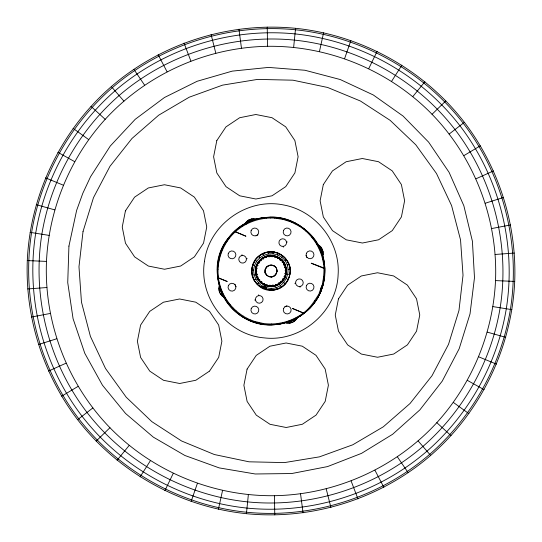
<?xml version="1.0" encoding="UTF-8"?>
<svg xmlns="http://www.w3.org/2000/svg" width="542" height="542" viewBox="0 0 542 542"><rect width="100%" height="100%" fill="white"/><g stroke="black" fill="none" stroke-linecap="round" stroke-linejoin="round"><path stroke-width="0.81" d="M280.146 259.923L282.064 260.485L282.267 262.335L283.879 262.884L285.099 264.428L285.099 266.908L286.135 268.995L286.366 273.453L285.553 275.478L284.137 276.427C285.417 279.557 281.671 283.818 278.439 283.114C277.592 286.806 272.66 285.919 269.862 286.515L265.533 285.092L265.776 285.654C285.709 292.802 295.322 260.973 274.747 255.899C265.099 252.118 250.567 265.336 257.186 274.333C255.248 278.906 260.987 283.012 264.354 285.065L267.491 285.255M283.561 262.768L284.008 262.463L283.825 264.869C288.432 267.206 285.776 273.927 284.97 277.843L282.721 279.042L282.619 280.905L280.79 281.298L280.37 283.039L278.744 284.496L271.501 286.244L269.896 285.173L268.324 286.02L265.776 285.654L265.113 287.253L264.103 287.687C256.908 282.91 251.468 274.34 254.611 265.505C257.619 256.298 268.676 251.258 277.599 255.025C297.992 263.175 285.648 294.963 265.113 287.253L266.149 289.584L267.463 289.74M255.621 270.729L255.648 269.178M277.721 284.658L276.013 284.462L274.489 285.851L272.87 285.092L271.888 286.535L271.163 286.176L269.862 286.515L269.896 285.173M303.385 312.958L303.777 313.635L303.31 313.025L292.517 308.473L303.385 312.958C311.149 307.51 315.444 299.008 320.701 291.535C322.666 284.028 324.089 276.251 323.94 268.446L311.223 263.195L324.712 268.243C323.527 219.842 258.155 198.812 228.968 237.443C198.907 272.253 230.309 330.525 275.919 324.556C296.183 322.876 314.658 308.669 321.494 289.516C335.566 254.205 304.184 212.755 266.081 217.444C217.796 220.797 199.531 286.569 239.164 314.346C270.492 338.974 321.216 317.009 324.238 277.267M320.701 291.535L321.216 287.538L321.406 289.489L322.815 285.397L324.455 276.894L324.712 268.243L323.94 268.446M286.19 272.003L286.406 268.846L285.404 266.068L284.814 267.667L286.135 269.083L285.207 270.614L286.217 272.098L284.977 273.575L285.641 275.322L284.367 278.344L282.721 279.042M246.014 224.158L245.025 223.589C246.861 220.567 250.275 218.717 253.805 218.839L253.717 220.547L251.576 220.73L248.405 222.335M257.071 283.967C251.027 278.087 250.214 267.457 254.943 260.858C239.489 286.677 283.1 303.927 289.875 274.57C293.947 257.619 271.291 244.53 258.615 256.319C244.747 266.888 253.9 291.379 271.346 290.207C284.394 290.343 293.656 275.844 288.981 264.245L287.179 264.916M264.93 284.841L264.354 285.065C260.309 282.111 253.439 276.718 256.793 271.386L255.783 269.814L256.271 265.987L257.863 265.573L257.104 264.001L259.279 262.958L259.333 261.169L261.603 258.595L264.503 257.199L266.244 257.606C267.741 254.239 271.962 256.237 274.747 255.899L278.561 258.426L279.001 257.66L276.745 256.867L275.024 257.369L273.771 255.987L272.104 256.827L270.587 255.743L269.13 256.908L267.511 256.149L265.648 256.393L264.279 257.342L263.561 258.886L261.698 258.9L261.21 260.702L259.449 261.034L258.385 261.894L257.531 263.9L257.863 265.573L256.359 266.678L256.833 268.615M235.411 231.712L245.939 236.217L235.303 231.827L234.896 231.136L235.411 231.712C246.068 222.2 260.431 217.227 274.686 218.114L274.74 217.349M256.393 266.596L257.023 268.425L255.451 270.519L255.987 275.092L257.843 279.306L260.851 282.795L262.443 283.629L264.232 283.5L264.977 284.929M276.874 271.989C277.965 260.282 259.665 265.648 266.427 274.814C273.913 282.673 282.633 267.592 271.888 265.113C266.63 264.191 262.951 271.068 266.562 274.97M27.296 260.58C30.223 194.26 61.212 130.107 111.34 86.584C161.591 43.204 229.517 21.721 295.573 28.313C361.609 35.094 423.851 69.762 464.386 122.329C498.87 167.546 516.919 224.598 514.704 281.42C511.777 347.74 480.788 411.893 430.66 455.416C380.409 498.796 312.483 520.279 246.427 513.687C180.391 506.906 118.149 472.238 77.614 419.671C43.13 374.454 25.081 317.402 27.296 260.58L46.483 261.4C43.956 322.504 67.357 383.831 109.945 427.719C152.661 471.486 213.318 496.553 274.469 495.693C335.62 494.663 395.477 467.739 436.818 422.672C472.028 383.878 493.078 332.93 495.517 280.6C498.044 219.496 474.643 158.169 432.055 114.281C389.339 70.514 328.682 45.447 267.531 46.307C206.38 47.337 146.523 74.261 105.182 119.328C69.972 158.122 48.922 209.07 46.483 261.4M246.427 513.687L248.365 494.582M293.635 47.418L295.573 28.313M285.783 275.851L285.62 275.058L286.366 273.453L285.282 273.263L286.217 272.186L286.406 268.846L286.013 268.764L285.404 266.068M283.825 264.869C284.848 261.732 281.02 257.558 277.768 258.5L276.942 256.623L276.569 256.881L274.747 255.899L270.16 255.465L267.26 256.244M218.446 277.87L217.688 278.066L218.446 277.965L227.227 281.494L218.446 277.87C216.272 260.939 222.701 243.338 235.303 231.827M324.414 275.702C328.459 243.859 298.357 213.629 266.495 217.586M219.131 290.79L219.137 286.257M268.751 289.895C276.183 291.271 284.746 286.528 288.208 279.53L286.488 278.676M273.046 253.832L273.27 251.928C283.852 253.039 292.179 264.076 289.699 274.516M246.407 258.758L246.149 260.729L244.937 262.308L243.101 263.073L241.129 262.816L239.55 261.61L238.792 259.767L239.049 257.796L240.255 256.217L242.091 255.458L244.063 255.716L245.641 256.922L246.407 258.758L247.166 258.663M255.458 299.909L255.716 297.937L256.922 296.359L258.758 295.593L260.729 295.851L262.308 297.063L263.073 298.899L262.816 300.871L261.61 302.45L259.767 303.208L257.796 302.951L256.217 301.745L255.458 299.909L254.693 300.011M270.024 254.855L269.584 255.919M286.542 242.091L286.284 244.063L285.078 245.641L283.242 246.407L281.271 246.149L279.692 244.937L278.927 243.101L279.184 241.129L280.39 239.55L282.233 238.792L284.204 239.049L285.783 240.255L286.542 242.091L287.307 241.989M295.593 283.242L295.851 281.271L297.063 279.692L298.899 278.927L300.871 279.184L302.45 280.39L303.208 282.233L302.951 284.204L301.745 285.783L299.909 286.542L297.937 286.284L296.359 285.078L295.593 283.242L294.834 283.337M262.958 324.177L263.073 323.418C277.206 325.451 291.921 321.65 303.31 313.025M255.81 269.997L256.271 265.987L257.633 263.656L256.271 265.987L255.451 270.519L255.932 273.175M284.469 278.1L282.355 281.63L280.228 283.148L278.439 283.114M255.892 269.577L256.38 266.942M285.62 275.058L286.203 272.274M289.577 275.167L289.211 277.104L286.894 281.779M297.226 317.802C295.465 321.636 290.993 323.737 286.894 323.012L287.104 321.887M276.352 268.392C278.168 272.131 275.451 276.664 271.339 276.942M218.419 509.195L222.559 490.442M319.441 51.558L323.581 32.805M263.561 258.886L263.459 257.389C266.529 256.745 259.333 259.659 259.611 260.966L259.787 260.214L258.893 261.481M321.494 289.516C312.741 314.435 284.326 329.746 258.703 323.357L258.88 322.605M274.686 218.114L283.12 219.395L283.297 218.643M284.462 278.012L284.97 277.843L285.553 275.478L284.137 276.427M259.787 260.214L257.531 263.9M266.637 287.727L266.149 289.584L264.103 287.687L263.697 286.671L262.287 285.932L261.319 287.585M322.775 255.722C323.953 251.915 322.172 247.633 318.967 245.377L318.33 246.319M276.948 271.176L276.19 273.92L274.238 276L271.542 276.928L268.724 276.501L266.427 274.814L265.18 272.253L265.262 269.408L266.664 266.921L269.056 265.37M219.625 285.41C217.681 289.794 220.052 295.505 224.53 297.219M322.375 256.59C324.319 252.206 321.948 246.495 317.47 244.781M254.53 322.199L254.767 321.467C235.648 315.363 221.041 297.863 218.446 277.965M287.233 220.533L287.47 219.801M191.123 501.479L197.41 483.328M344.59 58.671L350.877 40.521M285.207 270.614L286.406 268.846M282.619 280.905L282.355 281.63L280.79 281.298M284.814 267.667L285.383 266.156M282.7 280.742L282.355 281.63L281.833 281.129L282.47 281.007M263.697 286.671L264.354 285.065L264.232 283.5M234.137 232.057C205.743 256.556 215.384 307.734 250.465 320.701L250.756 319.997M263.663 288.75L265.173 285.106M277.599 255.025L278.337 253.25M283.12 219.395L291.244 222.003L291.535 221.299M164.904 490.646L173.257 473.356M368.743 68.644L377.096 51.354M259.3 261.258L261.603 258.595L265.648 256.393L267.511 256.149M246.529 318.892L246.881 318.208M295.119 223.792L295.471 223.108M285.553 275.478L284.367 277.558L284.97 277.843M242.755 316.765L243.162 316.115M323.94 268.283C323.012 251.149 313.418 234.937 298.838 225.885L299.245 225.235M286.149 271.928L286.555 271.278M150.425 460.639L140.121 476.845M391.575 81.361L401.879 65.155M209.544 371.087L218.69 357.374L221.888 341.203L218.663 325.031L209.49 311.332L195.77 302.185L179.598 298.981L163.427 302.212L149.727 311.386L140.581 325.105L137.383 341.277L140.608 357.442L149.782 371.141L163.501 380.294L179.673 383.492L195.838 380.26L209.368 371.209M260.404 260.831L261.556 259.117M274.74 285.756L274.455 286.169L271.657 286.162L272.87 285.092L274.577 285.837L277.409 284.807L275.756 284.394L274.794 285.695M284.421 278.27L282.389 281.034M239.164 314.346L239.618 313.723M281.664 257.396L282.849 255.885C286.501 258.819 288.419 262.45 289.733 266.752M257.999 262.87L257.104 264.001L257.592 264.239M261.583 259.035L264.279 257.342L261.949 258.819M280.417 282.965L278.215 283.601L278.744 284.496L280.051 283.181M117.113 460.26L129.226 445.355M412.774 96.645L424.887 81.74M259.611 260.966L261.793 258.846M235.784 311.643L236.285 311.061M305.715 230.939L306.216 230.357M244.909 223.792L247.755 220.601L251.705 218.961L255.973 219.198M297.091 318.208L294.245 321.399L290.295 323.039L286.027 322.802M221.759 292.904L220.316 293.818L222.003 295.817L223.141 294.543L221.759 292.904L220.533 288.818L218.826 288.852M256.698 261.285L255.113 260.207C260.743 251.603 273.737 249.225 281.725 255.228M285.485 275.532L285.648 275.14M261.779 281.813L260.174 281.637L262.213 283.371L260.851 282.795L262.301 283.527L261.779 281.813L260.851 282.795L260.174 281.637L259.408 281.379L259.814 281.02M282.091 281.664L283.161 280.546M232.626 308.676L233.175 308.141M96.178 441.113L109.945 427.719M432.055 114.281L445.822 100.887M257.199 284.36L258.581 283.026M289.509 323.14L289.36 321.44L291.454 320.959L294.374 318.94M235.309 231.007C243.365 223.555 254.008 218.805 264.923 217.728M256.617 275.844L255.58 273.046L256.176 270.526L255.451 270.519M320.911 247.125L319.604 248.229L320.756 250.045L321.399 253.541M229.72 305.464L230.309 304.977M311.691 237.023L312.28 236.536M77.614 419.671L92.838 407.963M449.162 134.037L464.386 122.329M284.943 260.777L286.488 259.645M227.078 302.036L227.708 301.589M257.775 263.554L259.286 262.524L258.385 261.894M255.987 275.092L257.186 274.333M61.659 396.216L78.143 386.351M463.857 155.649L480.341 145.784M224.727 298.398L225.384 298.005M316.616 243.995L317.273 243.602M256.095 235.817L257.992 234.794M254.11 280.139L255.797 279.225M222.667 294.584L223.358 294.252M318.642 247.748L319.333 247.416M285.288 265.743L284.062 263.182L285.099 264.428L283.974 264.957L283.879 262.884M320.756 250.045L322.307 249.34M48.536 371.067L66.056 363.187M475.944 178.813L493.464 170.933M220.926 290.62L221.644 290.343M320.356 251.657L321.074 251.38M284.923 306.63L286.935 305.871M38.428 344.563L56.741 338.77M485.259 203.23L503.572 197.437M265.431 285.119L266.976 284.631L268.148 285.986L265.776 285.654L268.005 285.878M219.51 286.528L220.248 286.305M220.865 290.946L219.225 291.433L220.045 293.222M264.543 272.87L265.282 272.653M252.267 275.248L254.144 274.821M322.822 259.828L323.574 259.665M31.456 317.063L50.318 313.439M491.682 228.561L510.544 224.937M267.911 256.305L270.675 255.749M321.372 252.105L323.059 251.84M323.554 264.035L324.312 263.934M278.744 284.496L277.321 284.794L275.756 284.394M284.977 273.575L286.366 273.453L286.162 272.355M267.687 256.19L270.194 255.966L270.16 255.465L273.588 256M288.222 269.51L290.133 269.347M27.73 288.94L46.89 287.531M495.11 254.469L514.27 253.06M269.354 255.682L270.898 255.594M217.24 269.421L218.013 269.449M263.459 257.389L264.232 257.416M495.517 280.6L514.704 281.42M251.82 270.031L253.737 270.133M283.425 262.423L282.267 262.335L282.558 260.587L279.001 257.66L276.65 256.867M270.837 255.824L273.852 256.014M323.689 276.813L324.455 276.894M279.469 258.351L280.221 260.187L282.165 260.722M321.413 254.252L323.107 254.455M277.321 284.794L274.455 286.169L274.381 285.837M30.149 232.355L49.119 235.397M492.881 306.603L511.851 309.645M270.661 265.058L273.276 265.499L275.438 267.03M253.805 218.839L256.373 219.32M287.985 274.211L289.875 274.57M218.189 260.824L218.948 260.966M323.052 281.034L323.811 281.176M280.221 260.187L279.753 258.548L282.558 260.587L284.049 263.094M254.767 321.467L263.073 323.418M273.188 255.695L274.692 256.068M273.27 251.928L274.537 252.26C267.335 250.655 259.212 254.273 255.113 260.207M322.815 285.397L322.077 285.187L319.136 293.202L319.834 293.52M36.267 204.659L54.749 209.883M487.251 332.117L505.733 337.341M281.915 260.384L282.558 260.587L282.179 260.919L282.064 260.485M250.465 320.701L258.703 323.357M252.789 264.896L254.611 265.505M285.654 322.592L286.894 323.012M220.506 252.484L221.231 252.748M268.493 285.966L269.862 286.515M45.555 177.857L63.306 185.188M478.694 356.812L496.445 364.143M291.244 222.003L298.838 225.885M57.892 152.316L74.674 161.658M467.326 380.342L484.108 389.684M224.131 244.625L224.801 244.998M273.771 255.987L274.747 255.899L275.024 257.369M278.927 257.816L280.255 258.615M226.407 240.939L227.044 241.366M314.956 300.634L315.593 301.061M222.003 295.817L223.622 296.914M259.97 281.779L262.213 283.371M73.109 128.373L88.692 139.606M453.308 402.394L468.891 413.627M261.142 282.667L259.984 281.806L262.389 283.839M295.343 318.798L296.237 319.495M260.275 286.772L258.107 285.038M228.968 237.443L229.571 237.924M262.619 283.656L264.354 285.065M279.753 258.548L281.826 260.363M319.57 245.905L320.776 246.969M283.845 282.572L285.268 283.852M319.455 245.817L320.424 246.691M91.009 106.367L105.182 119.328M436.818 422.672L450.991 435.632M309.631 307.3L310.193 307.829M246.644 221.529L247.829 222.755M111.34 86.584L123.908 101.103M418.092 440.897L430.66 455.416M258.615 256.319L259.848 257.789M259.835 281.278L256.657 276.19L258.175 277.131L257.938 278.73L256.712 276.257L257.843 279.306L259.733 279.665L259.882 281.447M293.344 319.936L294.36 321.318M144.626 85.175L133.827 69.295M397.374 456.825L408.173 472.705M241.759 225.865L242.179 226.509M299.821 315.491L300.241 316.135M280.248 285.607L281.271 287.226M234.842 284.191L236.021 286.779M279.787 258.629L279.001 257.66M248.751 219.984L249.564 221.488M245.485 223.656L245.851 224.334M296.149 317.666L296.515 318.344M277.768 258.5L276.942 256.623M158.169 54.735L167.058 71.761M374.942 470.239L383.831 487.265M265.648 256.393L266.244 257.606M306.013 255.587L306.901 257.545M263.033 253.52L263.832 255.268M249.381 221.759L249.686 222.464M184.043 43.096L190.886 61.043M351.114 480.957L357.957 498.904M291.454 320.959L292.057 322.565M288.337 321.094L288.588 321.819M275.959 287.558L276.515 289.401M257.558 218.927L257.748 219.673M211.089 34.546L215.804 53.163M326.196 488.837L330.911 507.454M251.197 219.063L251.576 220.73M280.078 323.228L280.207 323.987M268.046 252.023L268.337 253.92M299.909 286.542L300.011 287.307M283.242 246.407L283.337 247.166M286.149 268.209L286.352 269.747M238.941 29.187L241.468 48.224M300.532 493.776L303.059 512.813M258.663 294.834L258.758 295.593M241.989 254.693L242.091 255.458M285.099 264.428L285.214 265.688M266.081 217.444L266.156 218.209M271.847 285.993L271.888 286.535M271.312 288.283L271.346 290.207M267.233 27.1L267.531 46.307M274.469 495.693L274.767 514.9M270.411 217.22L270.417 217.992M271.583 324.008L271.589 324.78M68.929 246.115L67.736 282.599L73.075 318.71L84.776 353.282L102.458 385.213L125.561 413.471L153.339 437.15L184.897 455.49L219.219 467.902L255.207 473.979L291.704 473.539L327.537 466.587L361.555 453.349L392.659 434.25L419.854 409.901L442.258 381.094L459.169 348.743L470.022 313.893L474.487 277.667L472.407 241.224L463.85 205.743L449.101 172.356L428.627 142.139L403.085 116.069L373.296 94.972L340.22 79.532L304.922 70.25L268.534 67.418L232.22 71.131L197.159 81.266L164.463 97.506L135.202 119.315L110.297 146.001L90.561 176.706L82.831 193.257L76.618 210.438L68.929 246.115M204.483 261.291C198.447 297.849 227.349 334.875 264.286 337.89C301.081 342.28 336.772 311.738 338.12 274.706C340.444 242.057 315.79 210.811 283.683 204.984C247.43 197.315 209.151 224.53 204.483 261.291M31.592 232.593C21.233 297.754 38.631 366.406 78.773 418.776C119.064 471.032 180.933 505.49 246.576 512.231C312.233 518.789 379.759 497.427 429.704 454.311C472.292 417.15 501.235 365.186 510.408 309.407C520.767 244.246 503.369 175.594 463.227 123.224C422.936 70.968 361.067 36.51 295.424 29.769C229.767 23.211 162.241 44.573 112.296 87.689C69.708 124.85 40.765 176.814 31.592 232.593M35.704 233.25C25.521 297.301 42.622 364.766 82.072 416.242C121.672 467.597 182.478 501.465 246.996 508.091C311.528 514.534 377.889 493.538 426.981 451.161C468.837 414.637 497.278 363.567 506.296 308.75C516.479 244.699 499.378 177.234 459.928 125.758C420.328 74.403 359.522 40.535 295.004 33.909C230.472 27.466 164.111 48.462 115.019 90.839C73.163 127.363 44.722 178.433 35.704 233.25M41.856 234.239C31.944 296.61 48.59 362.313 87.011 412.442C125.575 462.455 184.795 495.435 247.619 501.892C310.464 508.166 375.091 487.725 422.902 446.452C463.667 410.883 491.364 361.148 500.144 307.761C510.056 245.391 493.41 179.687 454.989 129.558C416.425 79.545 357.205 46.565 294.381 40.108C231.536 33.834 166.909 54.275 119.098 95.548C78.333 131.117 50.636 180.852 41.856 234.239M83.028 231.522L78.976 266.739L81.463 302.09L90.406 336.392L105.494 368.465L126.218 397.211L151.875 421.669L181.59 440.992L214.347 454.528L249.035 461.811L284.475 462.597L319.448 456.859L352.774 444.792L383.316 426.805L410.037 403.512L432.015 375.714L448.519 344.339L458.972 310.478L463.024 275.261L460.537 239.91L451.594 205.608L436.506 173.535L415.782 144.789L390.125 120.331L360.41 101.008L327.653 87.472L292.965 80.189L257.525 79.403L222.552 85.141L189.226 97.208L158.684 115.195L131.963 138.488L109.985 166.286L93.481 197.661L83.028 231.522M228.311 253.358L228.04 255.384L228.826 257.267L230.445 258.507L232.464 258.771L234.347 257.985L235.587 256.366L235.851 254.347L235.065 252.464L233.453 251.224L231.427 250.96L229.544 251.745L228.311 253.358M228.338 285.702L228.074 287.721L228.853 289.604L230.472 290.844L232.491 291.108L234.374 290.329L235.614 288.71L235.878 286.691L235.099 284.807L233.48 283.568L231.461 283.303L229.578 284.083L228.338 285.702M251.156 230.472L250.892 232.491L251.671 234.374L253.29 235.614L255.309 235.878L257.193 235.099L258.432 233.48L258.697 231.461L257.917 229.578L256.298 228.338L254.279 228.074L252.396 228.853L251.156 230.472M251.224 308.547L250.96 310.573L251.745 312.456L253.358 313.689L255.384 313.96L257.267 313.174L258.507 311.555L258.771 309.536L257.985 307.653L256.366 306.413L254.347 306.149L252.464 306.935L251.224 308.547M283.493 230.445L283.229 232.464L284.015 234.347L285.634 235.587L287.653 235.851L289.536 235.065L290.776 233.453L291.04 231.427L290.255 229.544L288.642 228.311L286.616 228.04L284.733 228.826L283.493 230.445M283.568 308.52L283.303 310.539L284.083 312.422L285.702 313.662L287.721 313.926L289.604 313.147L290.844 311.528L291.108 309.509L290.329 307.626L288.71 306.386L286.691 306.122L284.807 306.901L283.568 308.52M306.386 253.29L306.122 255.309L306.901 257.193L308.52 258.432L310.539 258.697L312.422 257.917L313.662 256.298L313.926 254.279L313.147 252.396L311.528 251.156L309.509 250.892L307.626 251.671L306.386 253.29M306.413 285.634L306.149 287.653L306.935 289.536L308.547 290.776L310.573 291.04L312.456 290.255L313.689 288.642L313.96 286.616L313.174 284.733L311.555 283.493L309.536 283.229L307.653 284.015L306.413 285.634M125.439 210.858L122.235 227.03L125.466 243.202L134.64 256.901L148.352 266.047L164.531 269.252L180.696 266.02L194.395 256.847L203.541 243.128L206.746 226.956L203.514 210.791L194.341 197.092L180.628 187.938L164.45 184.741L148.284 187.972L134.585 197.146L125.439 210.858M216.8 140.622L213.602 156.794L216.827 172.966L226 186.665L239.72 195.811L255.892 199.016L272.064 195.784L285.763 186.611L294.909 172.891L298.114 156.719L294.882 140.554L285.709 126.848L271.989 117.702L255.817 114.504L239.652 117.736L225.946 126.903L216.8 140.622M247.091 369.109L243.886 385.281L247.118 401.446L256.291 415.152L270.011 424.298L286.183 427.496L302.348 424.264L316.054 415.097L325.2 401.378L328.398 385.206L325.173 369.034L316 355.335L302.28 346.189L286.108 342.984L269.936 346.216L256.237 355.389L247.091 369.109M323.31 184.626L320.112 200.797L323.337 216.969L332.51 230.668L346.23 239.815L362.402 243.019L378.573 239.788L392.272 230.614L401.419 216.895L404.617 200.723L401.392 184.558L392.218 170.859L378.499 161.706L362.327 158.508L346.162 161.74L332.456 170.913L323.31 184.626M338.459 298.872L335.254 315.044L338.486 331.209L347.659 344.908L361.372 354.062L377.55 357.259L393.716 354.028L407.415 344.854L416.561 331.142L419.765 314.97L416.534 298.798L407.36 285.099L393.648 275.953L377.469 272.748L361.304 275.98L347.605 285.153L338.459 298.872"/></g></svg>
